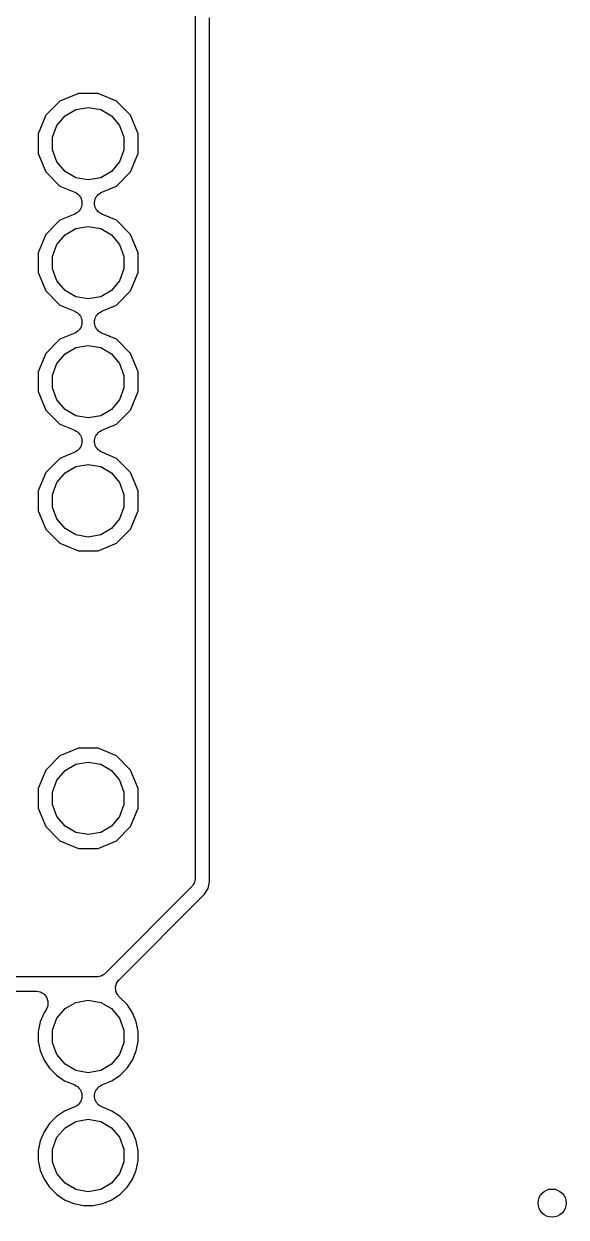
# Model space of a CAD drawing. Extents: x 50 to 248, y -151 to -36.
# Drawn here: x 104.03 to 115.62, y -110.28 to -84.82 of the extents above; entities that cross this region are included whole.
import ezdxf

# ---------------------------------------------------------------- set-up
doc = ezdxf.new("R2010")
doc.units = 0
doc.header["$MEASUREMENT"] = 0
doc.layers.add('BLACK', color=7, linetype='CONTINUOUS')

msp = doc.modelspace()

# ---------------------------------------------------------------- linework, layer by layer
at = {"layer": 'BLACK', "linetype": 'CONTINUOUS'}
for p, q in [((107.696, -84.2747), (107.696, -103.051)), ((108.001, -103.131), (108.001, -84.6944)), ((105.198, -86.3092), (104.806, -86.4716)), ((105.622, -86.3092), (105.198, -86.3092)), ((106.014, -86.4716), (105.622, -86.3092)), ((104.806, -86.4716), (104.506, -86.7717)), ((106.314, -86.7717), (106.014, -86.4716)), ((104.506, -86.7717), (104.343, -87.1638)), ((104.74, -86.9891), (104.913, -86.7833)), ((104.913, -86.7833), (105.145, -86.6489)), ((105.145, -86.6489), (105.41, -86.6022)), ((105.41, -86.6022), (105.675, -86.6489)), ((105.675, -86.6489), (105.907, -86.7833)), ((105.907, -86.7833), (106.08, -86.9891)), ((106.477, -87.1638), (106.314, -86.7717)), ((104.648, -87.2416), (104.74, -86.9891)), ((106.08, -86.9891), (106.172, -87.2416)), ((104.343, -87.1638), (104.343, -87.5882)), ((104.648, -87.5104), (104.648, -87.2416)), ((106.172, -87.2416), (106.172, -87.5104)), ((106.477, -87.5882), (106.477, -87.1638)), ((104.74, -87.7629), (104.648, -87.5104)), ((106.172, -87.5104), (106.08, -87.7629)), ((104.343, -87.5882), (104.506, -87.9803)), ((104.913, -87.9687), (104.74, -87.7629)), ((106.08, -87.7629), (105.907, -87.9687)), ((106.314, -87.9803), (106.477, -87.5882)), ((104.506, -87.9803), (104.806, -88.2804)), ((105.145, -88.1031), (104.913, -87.9687)), ((105.907, -87.9687), (105.675, -88.1031)), ((106.014, -88.2804), (106.314, -87.9803)), ((104.806, -88.2804), (105.122, -88.4113)), ((105.41, -88.1498), (105.145, -88.1031)), ((105.675, -88.1031), (105.41, -88.1498)), ((105.698, -88.4113), (106.014, -88.2804)), ((105.122, -88.4113), (105.15, -88.4292)), ((105.15, -88.4292), (105.179, -88.4445)), ((105.179, -88.4445), (105.187, -88.4527)), ((105.187, -88.4527), (105.196, -88.4587)), ((105.196, -88.4587), (105.216, -88.4851)), ((105.216, -88.4851), (105.239, -88.5095)), ((105.239, -88.5095), (105.243, -88.5199)), ((105.243, -88.5199), (105.25, -88.5287)), ((105.25, -88.5287), (105.26, -88.5604)), ((105.26, -88.5604), (105.273, -88.591)), ((105.273, -88.591), (105.273, -88.6022)), ((105.273, -88.6022), (105.276, -88.6128)), ((105.544, -88.6128), (105.547, -88.6022)), ((105.547, -88.591), (105.56, -88.5604)), ((105.547, -88.6022), (105.547, -88.591)), ((105.56, -88.5604), (105.57, -88.5287)), ((105.57, -88.5287), (105.577, -88.5198)), ((105.577, -88.5198), (105.581, -88.5095)), ((105.581, -88.5095), (105.604, -88.4851)), ((105.604, -88.4851), (105.624, -88.4587)), ((105.624, -88.4587), (105.633, -88.4527)), ((105.633, -88.4527), (105.641, -88.4445)), ((105.641, -88.4445), (105.67, -88.4292)), ((105.67, -88.4292), (105.698, -88.4113)), ((105.179, -88.8475), (105.15, -88.8628)), ((105.187, -88.8393), (105.179, -88.8475)), ((105.196, -88.8333), (105.187, -88.8393)), ((105.216, -88.8069), (105.196, -88.8333)), ((105.239, -88.7825), (105.216, -88.8069)), ((105.243, -88.7721), (105.239, -88.7825)), ((105.25, -88.7633), (105.243, -88.7721)), ((105.26, -88.7316), (105.25, -88.7633)), ((105.273, -88.701), (105.26, -88.7316)), ((105.276, -88.6792), (105.273, -88.6898)), ((105.273, -88.6898), (105.273, -88.701)), ((105.276, -88.6128), (105.275, -88.646)), ((105.275, -88.646), (105.276, -88.6792)), ((105.545, -88.646), (105.544, -88.6128)), ((105.544, -88.6792), (105.545, -88.646)), ((105.547, -88.6898), (105.544, -88.6792)), ((105.547, -88.701), (105.547, -88.6898)), ((105.56, -88.7316), (105.547, -88.701)), ((105.57, -88.7633), (105.56, -88.7316)), ((105.577, -88.7722), (105.57, -88.7633)), ((105.581, -88.7825), (105.577, -88.7722)), ((105.604, -88.8069), (105.581, -88.7825)), ((105.624, -88.8333), (105.604, -88.8069)), ((105.633, -88.8393), (105.624, -88.8333)), ((105.641, -88.8475), (105.633, -88.8393)), ((105.67, -88.8628), (105.641, -88.8475)), ((104.806, -89.0116), (104.506, -89.3117)), ((105.122, -88.8807), (104.806, -89.0116)), ((105.15, -88.8628), (105.122, -88.8807)), ((105.698, -88.8807), (105.67, -88.8628)), ((106.014, -89.0116), (105.698, -88.8807)), ((106.314, -89.3117), (106.014, -89.0116)), ((104.506, -89.3117), (104.343, -89.7038)), ((104.74, -89.5291), (104.913, -89.3233)), ((104.913, -89.3233), (105.145, -89.1889)), ((105.145, -89.1889), (105.41, -89.1422)), ((105.41, -89.1422), (105.675, -89.1889)), ((105.675, -89.1889), (105.907, -89.3233)), ((105.907, -89.3233), (106.08, -89.5291)), ((106.477, -89.7038), (106.314, -89.3117)), ((104.648, -89.7816), (104.74, -89.5291)), ((106.08, -89.5291), (106.172, -89.7816)), ((104.343, -89.7038), (104.343, -90.1282)), ((104.648, -90.0504), (104.648, -89.7816)), ((106.172, -89.7816), (106.172, -90.0504)), ((106.477, -90.1282), (106.477, -89.7038)), ((104.343, -90.1282), (104.506, -90.5203)), ((104.74, -90.3029), (104.648, -90.0504)), ((106.172, -90.0504), (106.08, -90.3029)), ((106.314, -90.5203), (106.477, -90.1282)), ((104.913, -90.5087), (104.74, -90.3029)), ((106.08, -90.3029), (105.907, -90.5087)), ((104.506, -90.5203), (104.806, -90.8204)), ((105.145, -90.6431), (104.913, -90.5087)), ((105.907, -90.5087), (105.675, -90.6431)), ((106.014, -90.8204), (106.314, -90.5203)), ((104.806, -90.8204), (105.122, -90.9513)), ((105.41, -90.6898), (105.145, -90.6431)), ((105.675, -90.6431), (105.41, -90.6898)), ((105.698, -90.9513), (106.014, -90.8204)), ((105.122, -90.9513), (105.15, -90.9692)), ((105.15, -90.9692), (105.179, -90.9845)), ((105.179, -90.9845), (105.187, -90.9927)), ((105.187, -90.9927), (105.196, -90.9987)), ((105.196, -90.9987), (105.216, -91.0251)), ((105.216, -91.0251), (105.239, -91.0495)), ((105.239, -91.0495), (105.243, -91.0599)), ((105.243, -91.0599), (105.25, -91.0687)), ((105.25, -91.0687), (105.26, -91.1004)), ((105.26, -91.1004), (105.273, -91.131)), ((105.273, -91.131), (105.273, -91.1422)), ((105.273, -91.1422), (105.276, -91.1528)), ((105.544, -91.1528), (105.547, -91.1422)), ((105.547, -91.131), (105.56, -91.1004)), ((105.547, -91.1422), (105.547, -91.131)), ((105.56, -91.1004), (105.57, -91.0687)), ((105.57, -91.0687), (105.577, -91.0598)), ((105.577, -91.0598), (105.581, -91.0495)), ((105.581, -91.0495), (105.604, -91.0251)), ((105.604, -91.0251), (105.624, -90.9987)), ((105.624, -90.9987), (105.633, -90.9927)), ((105.633, -90.9927), (105.641, -90.9845)), ((105.641, -90.9845), (105.67, -90.9692)), ((105.67, -90.9692), (105.698, -90.9513)), ((105.15, -91.4028), (105.122, -91.4207)), ((105.179, -91.3875), (105.15, -91.4028)), ((105.187, -91.3793), (105.179, -91.3875)), ((105.196, -91.3733), (105.187, -91.3793)), ((105.216, -91.3469), (105.196, -91.3733)), ((105.239, -91.3225), (105.216, -91.3469)), ((105.243, -91.3121), (105.239, -91.3225)), ((105.25, -91.3033), (105.243, -91.3121)), ((105.26, -91.2716), (105.25, -91.3033)), ((105.273, -91.241), (105.26, -91.2716)), ((105.276, -91.2192), (105.273, -91.2298)), ((105.273, -91.2298), (105.273, -91.241)), ((105.276, -91.1528), (105.275, -91.186)), ((105.275, -91.186), (105.276, -91.2192)), ((105.545, -91.186), (105.544, -91.1528)), ((105.544, -91.2192), (105.545, -91.186)), ((105.547, -91.2298), (105.544, -91.2192)), ((105.547, -91.241), (105.547, -91.2298)), ((105.56, -91.2716), (105.547, -91.241)), ((105.57, -91.3033), (105.56, -91.2716)), ((105.577, -91.3122), (105.57, -91.3033)), ((105.581, -91.3225), (105.577, -91.3122)), ((105.604, -91.3469), (105.581, -91.3225)), ((105.624, -91.3733), (105.604, -91.3469)), ((105.633, -91.3793), (105.624, -91.3733)), ((105.641, -91.3875), (105.633, -91.3793)), ((105.67, -91.4028), (105.641, -91.3875)), ((105.698, -91.4207), (105.67, -91.4028)), ((104.806, -91.5516), (104.506, -91.8517)), ((105.122, -91.4207), (104.806, -91.5516)), ((106.014, -91.5516), (105.698, -91.4207)), ((106.314, -91.8517), (106.014, -91.5516)), ((104.506, -91.8517), (104.343, -92.2438)), ((104.74, -92.0691), (104.913, -91.8633)), ((104.913, -91.8633), (105.145, -91.7289)), ((105.145, -91.7289), (105.41, -91.6822)), ((105.41, -91.6822), (105.675, -91.7289)), ((105.675, -91.7289), (105.907, -91.8633)), ((105.907, -91.8633), (106.08, -92.0691)), ((106.477, -92.2438), (106.314, -91.8517)), ((104.648, -92.3216), (104.74, -92.0691)), ((106.08, -92.0691), (106.172, -92.3216)), ((104.343, -92.2438), (104.343, -92.6682)), ((104.648, -92.5904), (104.648, -92.3216)), ((106.172, -92.3216), (106.172, -92.5904)), ((106.477, -92.6682), (106.477, -92.2438)), ((104.343, -92.6682), (104.506, -93.0603)), ((104.74, -92.8429), (104.648, -92.5904)), ((106.172, -92.5904), (106.08, -92.8429)), ((106.314, -93.0603), (106.477, -92.6682)), ((104.913, -93.0487), (104.74, -92.8429)), ((106.08, -92.8429), (105.907, -93.0487)), ((104.506, -93.0603), (104.806, -93.3604)), ((105.145, -93.1831), (104.913, -93.0487)), ((105.41, -93.2298), (105.145, -93.1831)), ((105.675, -93.1831), (105.41, -93.2298)), ((105.907, -93.0487), (105.675, -93.1831)), ((106.014, -93.3604), (106.314, -93.0603)), ((104.806, -93.3604), (105.122, -93.4913)), ((105.698, -93.4913), (106.014, -93.3604)), ((105.122, -93.4913), (105.15, -93.5092)), ((105.15, -93.5092), (105.179, -93.5245)), ((105.179, -93.5245), (105.187, -93.5327)), ((105.187, -93.5327), (105.196, -93.5387)), ((105.196, -93.5387), (105.216, -93.5651)), ((105.216, -93.5651), (105.239, -93.5895)), ((105.239, -93.5895), (105.243, -93.5999)), ((105.243, -93.5999), (105.25, -93.6087)), ((105.25, -93.6087), (105.26, -93.6404)), ((105.26, -93.6404), (105.273, -93.671)), ((105.273, -93.671), (105.273, -93.6822)), ((105.273, -93.6822), (105.276, -93.6928)), ((105.276, -93.6928), (105.275, -93.726)), ((105.544, -93.6928), (105.547, -93.6822)), ((105.545, -93.726), (105.544, -93.6928)), ((105.547, -93.671), (105.56, -93.6404)), ((105.547, -93.6822), (105.547, -93.671)), ((105.56, -93.6404), (105.57, -93.6087)), ((105.57, -93.6087), (105.577, -93.5998)), ((105.577, -93.5998), (105.581, -93.5895)), ((105.581, -93.5895), (105.604, -93.5651)), ((105.604, -93.5651), (105.624, -93.5387)), ((105.624, -93.5387), (105.633, -93.5327)), ((105.633, -93.5327), (105.641, -93.5245)), ((105.641, -93.5245), (105.67, -93.5092)), ((105.67, -93.5092), (105.698, -93.4913)), ((105.15, -93.9428), (105.122, -93.9607)), ((105.179, -93.9275), (105.15, -93.9428)), ((105.187, -93.9193), (105.179, -93.9275)), ((105.196, -93.9133), (105.187, -93.9193)), ((105.216, -93.8869), (105.196, -93.9133)), ((105.239, -93.8625), (105.216, -93.8869)), ((105.243, -93.8521), (105.239, -93.8625)), ((105.25, -93.8433), (105.243, -93.8521)), ((105.26, -93.8116), (105.25, -93.8433)), ((105.273, -93.781), (105.26, -93.8116)), ((105.276, -93.7592), (105.273, -93.7698)), ((105.273, -93.7698), (105.273, -93.781)), ((105.275, -93.726), (105.276, -93.7592)), ((105.544, -93.7592), (105.545, -93.726)), ((105.547, -93.7698), (105.544, -93.7592)), ((105.547, -93.781), (105.547, -93.7698)), ((105.56, -93.8116), (105.547, -93.781)), ((105.57, -93.8433), (105.56, -93.8116)), ((105.577, -93.8522), (105.57, -93.8433)), ((105.581, -93.8625), (105.577, -93.8522)), ((105.604, -93.8869), (105.581, -93.8625)), ((105.624, -93.9133), (105.604, -93.8869)), ((105.633, -93.9193), (105.624, -93.9133)), ((105.641, -93.9275), (105.633, -93.9193)), ((105.67, -93.9428), (105.641, -93.9275)), ((105.698, -93.9607), (105.67, -93.9428)), ((104.806, -94.0916), (104.506, -94.3917)), ((105.122, -93.9607), (104.806, -94.0916)), ((106.014, -94.0916), (105.698, -93.9607)), ((106.314, -94.3917), (106.014, -94.0916)), ((104.506, -94.3917), (104.343, -94.7838)), ((104.74, -94.6091), (104.913, -94.4033)), ((104.913, -94.4033), (105.145, -94.2689)), ((105.145, -94.2689), (105.41, -94.2222)), ((105.41, -94.2222), (105.675, -94.2689)), ((105.675, -94.2689), (105.907, -94.4033)), ((105.907, -94.4033), (106.08, -94.6091)), ((106.477, -94.7838), (106.314, -94.3917)), ((104.648, -94.8616), (104.74, -94.6091)), ((106.08, -94.6091), (106.172, -94.8616)), ((104.343, -94.7838), (104.343, -95.2082)), ((104.648, -95.1304), (104.648, -94.8616)), ((106.172, -94.8616), (106.172, -95.1304)), ((106.477, -95.2082), (106.477, -94.7838)), ((104.343, -95.2082), (104.506, -95.6003)), ((104.74, -95.3829), (104.648, -95.1304)), ((106.172, -95.1304), (106.08, -95.3829)), ((106.314, -95.6003), (106.477, -95.2082)), ((104.913, -95.5887), (104.74, -95.3829)), ((106.08, -95.3829), (105.907, -95.5887)), ((104.506, -95.6003), (104.806, -95.9004)), ((105.145, -95.7231), (104.913, -95.5887)), ((105.41, -95.7698), (105.145, -95.7231)), ((105.675, -95.7231), (105.41, -95.7698)), ((105.907, -95.5887), (105.675, -95.7231)), ((106.014, -95.9004), (106.314, -95.6003)), ((104.806, -95.9004), (105.198, -96.0628)), ((105.622, -96.0628), (106.014, -95.9004)), ((105.198, -96.0628), (105.622, -96.0628)), ((105.198, -100.279), (104.806, -100.442)), ((105.622, -100.279), (105.198, -100.279)), ((106.014, -100.442), (105.622, -100.279)), ((104.806, -100.442), (104.506, -100.742)), ((106.314, -100.742), (106.014, -100.442)), ((104.506, -100.742), (104.343, -101.134)), ((104.74, -100.959), (104.913, -100.753)), ((104.913, -100.753), (105.145, -100.619)), ((105.145, -100.619), (105.41, -100.572)), ((105.41, -100.572), (105.675, -100.619)), ((105.675, -100.619), (105.907, -100.753)), ((105.907, -100.753), (106.08, -100.959)), ((106.477, -101.134), (106.314, -100.742)), ((104.648, -101.212), (104.74, -100.959)), ((106.08, -100.959), (106.172, -101.212)), ((104.343, -101.134), (104.343, -101.558)), ((104.648, -101.48), (104.648, -101.212)), ((106.172, -101.212), (106.172, -101.48)), ((106.477, -101.558), (106.477, -101.134)), ((104.343, -101.558), (104.506, -101.95)), ((104.74, -101.733), (104.648, -101.48)), ((106.172, -101.48), (106.08, -101.733)), ((106.314, -101.95), (106.477, -101.558)), ((104.913, -101.939), (104.74, -101.733)), ((106.08, -101.733), (105.907, -101.939)), ((104.506, -101.95), (104.806, -102.25)), ((105.145, -102.073), (104.913, -101.939)), ((105.41, -102.12), (105.145, -102.073)), ((105.675, -102.073), (105.41, -102.12)), ((105.907, -101.939), (105.675, -102.073)), ((106.014, -102.25), (106.314, -101.95)), ((104.806, -102.25), (105.198, -102.413)), ((105.622, -102.413), (106.014, -102.25)), ((105.198, -102.413), (105.622, -102.413)), ((107.686, -103.105), (107.681, -103.138)), ((107.695, -103.073), (107.686, -103.105)), ((107.696, -103.051), (107.694, -103.062)), ((107.694, -103.062), (107.695, -103.073)), ((107.622, -103.23), (105.77, -105.082)), ((107.628, -103.221), (107.622, -103.23)), ((107.637, -103.214), (107.628, -103.221)), ((107.653, -103.185), (107.637, -103.214)), ((107.672, -103.158), (107.653, -103.185)), ((107.675, -103.147), (107.672, -103.158)), ((107.681, -103.138), (107.675, -103.147)), ((107.894, -103.389), (107.973, -103.271)), ((107.973, -103.271), (108.001, -103.131)), ((106.067, -105.217), (107.894, -103.389)), ((105.602, -105.154), (105.591, -105.156)), ((105.613, -105.155), (105.602, -105.154)), ((105.645, -105.146), (105.613, -105.155)), ((105.678, -105.141), (105.645, -105.146)), ((105.687, -105.135), (105.678, -105.141)), ((105.698, -105.132), (105.687, -105.135)), ((105.725, -105.113), (105.698, -105.132)), ((105.754, -105.097), (105.725, -105.113)), ((105.761, -105.088), (105.754, -105.097)), ((105.77, -105.082), (105.761, -105.088)), ((105.591, -105.156), (102.943, -105.156)), ((105.993, -105.374), (106.004, -105.334)), ((105.993, -105.377), (105.993, -105.374)), ((105.993, -105.38), (105.993, -105.377)), ((105.997, -105.421), (105.993, -105.38)), ((106.004, -105.334), (106.014, -105.294)), ((106.014, -105.294), (106.015, -105.292)), ((106.015, -105.292), (106.016, -105.289)), ((106.016, -105.289), (106.04, -105.255)), ((106.04, -105.255), (106.063, -105.221)), ((106.063, -105.221), (106.065, -105.219)), ((106.065, -105.219), (106.067, -105.217)), ((102.863, -105.461), (104.297, -105.461)), ((104.297, -105.461), (104.305, -105.462)), ((104.305, -105.462), (104.313, -105.461)), ((104.313, -105.461), (104.348, -105.47)), ((104.348, -105.47), (104.384, -105.476)), ((104.384, -105.476), (104.391, -105.48)), ((104.391, -105.48), (104.399, -105.482)), ((104.399, -105.482), (104.429, -105.502)), ((104.429, -105.502), (104.46, -105.52)), ((104.46, -105.52), (104.465, -105.527)), ((104.465, -105.527), (104.472, -105.531)), ((104.472, -105.531), (104.494, -105.56)), ((104.494, -105.56), (104.517, -105.588)), ((104.517, -105.588), (104.52, -105.596)), ((104.52, -105.596), (104.524, -105.602)), ((104.524, -105.602), (104.535, -105.637)), ((104.535, -105.637), (104.547, -105.671)), ((105.145, -105.699), (105.41, -105.652)), ((105.41, -105.652), (105.675, -105.699)), ((106.001, -105.462), (105.997, -105.421)), ((106.002, -105.464), (106.001, -105.462)), ((106.002, -105.467), (106.002, -105.464)), ((106.021, -105.504), (106.002, -105.467)), ((106.021, -105.506), (106.021, -105.504)), ((106.022, -105.507), (106.021, -105.506)), ((106.022, -105.508), (106.022, -105.507)), ((106.038, -105.542), (106.022, -105.508)), ((106.04, -105.544), (106.038, -105.542)), ((106.041, -105.546), (106.04, -105.544)), ((106.065, -105.569), (106.041, -105.546)), ((106.072, -105.58), (106.065, -105.569)), ((106.239, -105.746), (106.072, -105.58)), ((104.508, -105.856), (104.465, -105.921)), ((104.511, -105.848), (104.508, -105.856)), ((104.517, -105.842), (104.511, -105.848)), ((104.529, -105.808), (104.517, -105.842)), ((104.543, -105.775), (104.529, -105.808)), ((104.544, -105.767), (104.543, -105.775)), ((104.547, -105.759), (104.544, -105.767)), ((104.547, -105.671), (104.547, -105.679)), ((104.547, -105.679), (104.549, -105.687)), ((104.549, -105.687), (104.547, -105.723)), ((104.547, -105.723), (104.547, -105.759)), ((104.74, -106.039), (104.913, -105.833)), ((104.913, -105.833), (105.145, -105.699)), ((105.675, -105.699), (105.907, -105.833)), ((105.907, -105.833), (106.08, -106.039)), ((106.355, -105.921), (106.239, -105.746)), ((104.384, -106.115), (104.343, -106.321)), ((104.465, -105.921), (104.384, -106.115)), ((104.648, -106.292), (104.74, -106.039)), ((106.08, -106.039), (106.172, -106.292)), ((106.436, -106.115), (106.355, -105.921)), ((106.477, -106.321), (106.436, -106.115)), ((104.343, -106.321), (104.343, -106.531)), ((104.648, -106.56), (104.648, -106.292)), ((106.172, -106.292), (106.172, -106.56)), ((106.477, -106.531), (106.477, -106.321)), ((104.343, -106.531), (104.384, -106.737)), ((104.74, -106.813), (104.648, -106.56)), ((106.172, -106.56), (106.08, -106.813)), ((106.436, -106.737), (106.477, -106.531)), ((104.384, -106.737), (104.465, -106.931)), ((104.465, -106.931), (104.581, -107.106)), ((104.913, -107.019), (104.74, -106.813)), ((106.08, -106.813), (105.907, -107.019)), ((106.239, -107.106), (106.355, -106.931)), ((106.355, -106.931), (106.436, -106.737)), ((104.581, -107.106), (104.73, -107.255)), ((105.145, -107.153), (104.913, -107.019)), ((105.41, -107.2), (105.145, -107.153)), ((105.675, -107.153), (105.41, -107.2)), ((105.907, -107.019), (105.675, -107.153)), ((106.09, -107.255), (106.239, -107.106)), ((104.73, -107.255), (104.905, -107.371)), ((104.905, -107.371), (105.122, -107.461)), ((105.698, -107.461), (105.915, -107.371)), ((105.915, -107.371), (106.09, -107.255)), ((105.122, -107.461), (105.15, -107.479)), ((105.15, -107.479), (105.179, -107.494)), ((105.179, -107.494), (105.187, -107.503)), ((105.187, -107.503), (105.196, -107.509)), ((105.196, -107.509), (105.216, -107.535)), ((105.216, -107.535), (105.239, -107.56)), ((105.239, -107.56), (105.243, -107.57)), ((105.243, -107.57), (105.25, -107.579)), ((105.25, -107.579), (105.26, -107.61)), ((105.26, -107.61), (105.273, -107.641)), ((105.273, -107.641), (105.273, -107.652)), ((105.273, -107.652), (105.276, -107.663)), ((105.276, -107.663), (105.275, -107.696)), ((105.275, -107.696), (105.276, -107.729)), ((105.544, -107.663), (105.547, -107.652)), ((105.545, -107.696), (105.544, -107.663)), ((105.544, -107.729), (105.545, -107.696)), ((105.547, -107.641), (105.56, -107.61)), ((105.547, -107.652), (105.547, -107.641)), ((105.56, -107.61), (105.57, -107.579)), ((105.57, -107.579), (105.577, -107.57)), ((105.577, -107.57), (105.581, -107.56)), ((105.581, -107.56), (105.604, -107.535)), ((105.604, -107.535), (105.624, -107.509)), ((105.624, -107.509), (105.633, -107.503)), ((105.633, -107.503), (105.641, -107.494)), ((105.641, -107.494), (105.67, -107.479)), ((105.67, -107.479), (105.698, -107.461)), ((105.122, -107.931), (104.905, -108.021)), ((105.15, -107.913), (105.122, -107.931)), ((105.179, -107.898), (105.15, -107.913)), ((105.187, -107.889), (105.179, -107.898)), ((105.196, -107.883), (105.187, -107.889)), ((105.216, -107.857), (105.196, -107.883)), ((105.239, -107.832), (105.216, -107.857)), ((105.243, -107.822), (105.239, -107.832)), ((105.25, -107.813), (105.243, -107.822)), ((105.26, -107.782), (105.25, -107.813)), ((105.273, -107.751), (105.26, -107.782)), ((105.276, -107.729), (105.273, -107.74)), ((105.273, -107.74), (105.273, -107.751)), ((105.547, -107.74), (105.544, -107.729)), ((105.547, -107.751), (105.547, -107.74)), ((105.56, -107.782), (105.547, -107.751)), ((105.57, -107.813), (105.56, -107.782)), ((105.577, -107.822), (105.57, -107.813)), ((105.581, -107.832), (105.577, -107.822)), ((105.604, -107.857), (105.581, -107.832)), ((105.624, -107.883), (105.604, -107.857)), ((105.633, -107.889), (105.624, -107.883)), ((105.641, -107.898), (105.633, -107.889)), ((105.67, -107.913), (105.641, -107.898)), ((105.698, -107.931), (105.67, -107.913)), ((105.915, -108.021), (105.698, -107.931)), ((104.73, -108.137), (104.581, -108.286)), ((104.905, -108.021), (104.73, -108.137)), ((105.145, -108.239), (105.41, -108.192)), ((105.41, -108.192), (105.675, -108.239)), ((106.09, -108.137), (105.915, -108.021)), ((106.239, -108.286), (106.09, -108.137)), ((104.465, -108.461), (104.384, -108.655)), ((104.581, -108.286), (104.465, -108.461)), ((104.74, -108.579), (104.913, -108.373)), ((104.913, -108.373), (105.145, -108.239)), ((105.675, -108.239), (105.907, -108.373)), ((105.907, -108.373), (106.08, -108.579)), ((106.355, -108.461), (106.239, -108.286)), ((106.436, -108.655), (106.355, -108.461)), ((104.384, -108.655), (104.343, -108.861)), ((104.648, -108.832), (104.74, -108.579)), ((106.08, -108.579), (106.172, -108.832)), ((106.477, -108.861), (106.436, -108.655)), ((104.343, -108.861), (104.343, -109.071)), ((104.648, -109.1), (104.648, -108.832)), ((106.172, -108.832), (106.172, -109.1)), ((106.477, -109.071), (106.477, -108.861)), ((104.343, -109.071), (104.384, -109.277)), ((104.74, -109.353), (104.648, -109.1)), ((106.172, -109.1), (106.08, -109.353)), ((106.436, -109.277), (106.477, -109.071)), ((104.384, -109.277), (104.465, -109.471)), ((104.465, -109.471), (104.581, -109.646)), ((104.913, -109.559), (104.74, -109.353)), ((106.08, -109.353), (105.907, -109.559)), ((106.239, -109.646), (106.355, -109.471)), ((106.355, -109.471), (106.436, -109.277)), ((104.581, -109.646), (104.73, -109.795)), ((105.145, -109.693), (104.913, -109.559)), ((105.41, -109.74), (105.145, -109.693)), ((105.675, -109.693), (105.41, -109.74)), ((105.907, -109.559), (105.675, -109.693)), ((106.09, -109.795), (106.239, -109.646)), ((104.73, -109.795), (104.905, -109.911)), ((104.905, -109.911), (105.099, -109.992)), ((105.099, -109.992), (105.305, -110.033)), ((105.515, -110.033), (105.721, -109.992)), ((105.721, -109.992), (105.915, -109.911)), ((105.915, -109.911), (106.09, -109.795)), ((105.305, -110.033), (105.515, -110.033))]:
    msp.add_line(p, q, dxfattribs=at)
at = {"layer": 'BLACK'}
msp.add_circle((115.316, -109.982), 0.3, dxfattribs=at)

doc.saveas('drawing.dxf')
